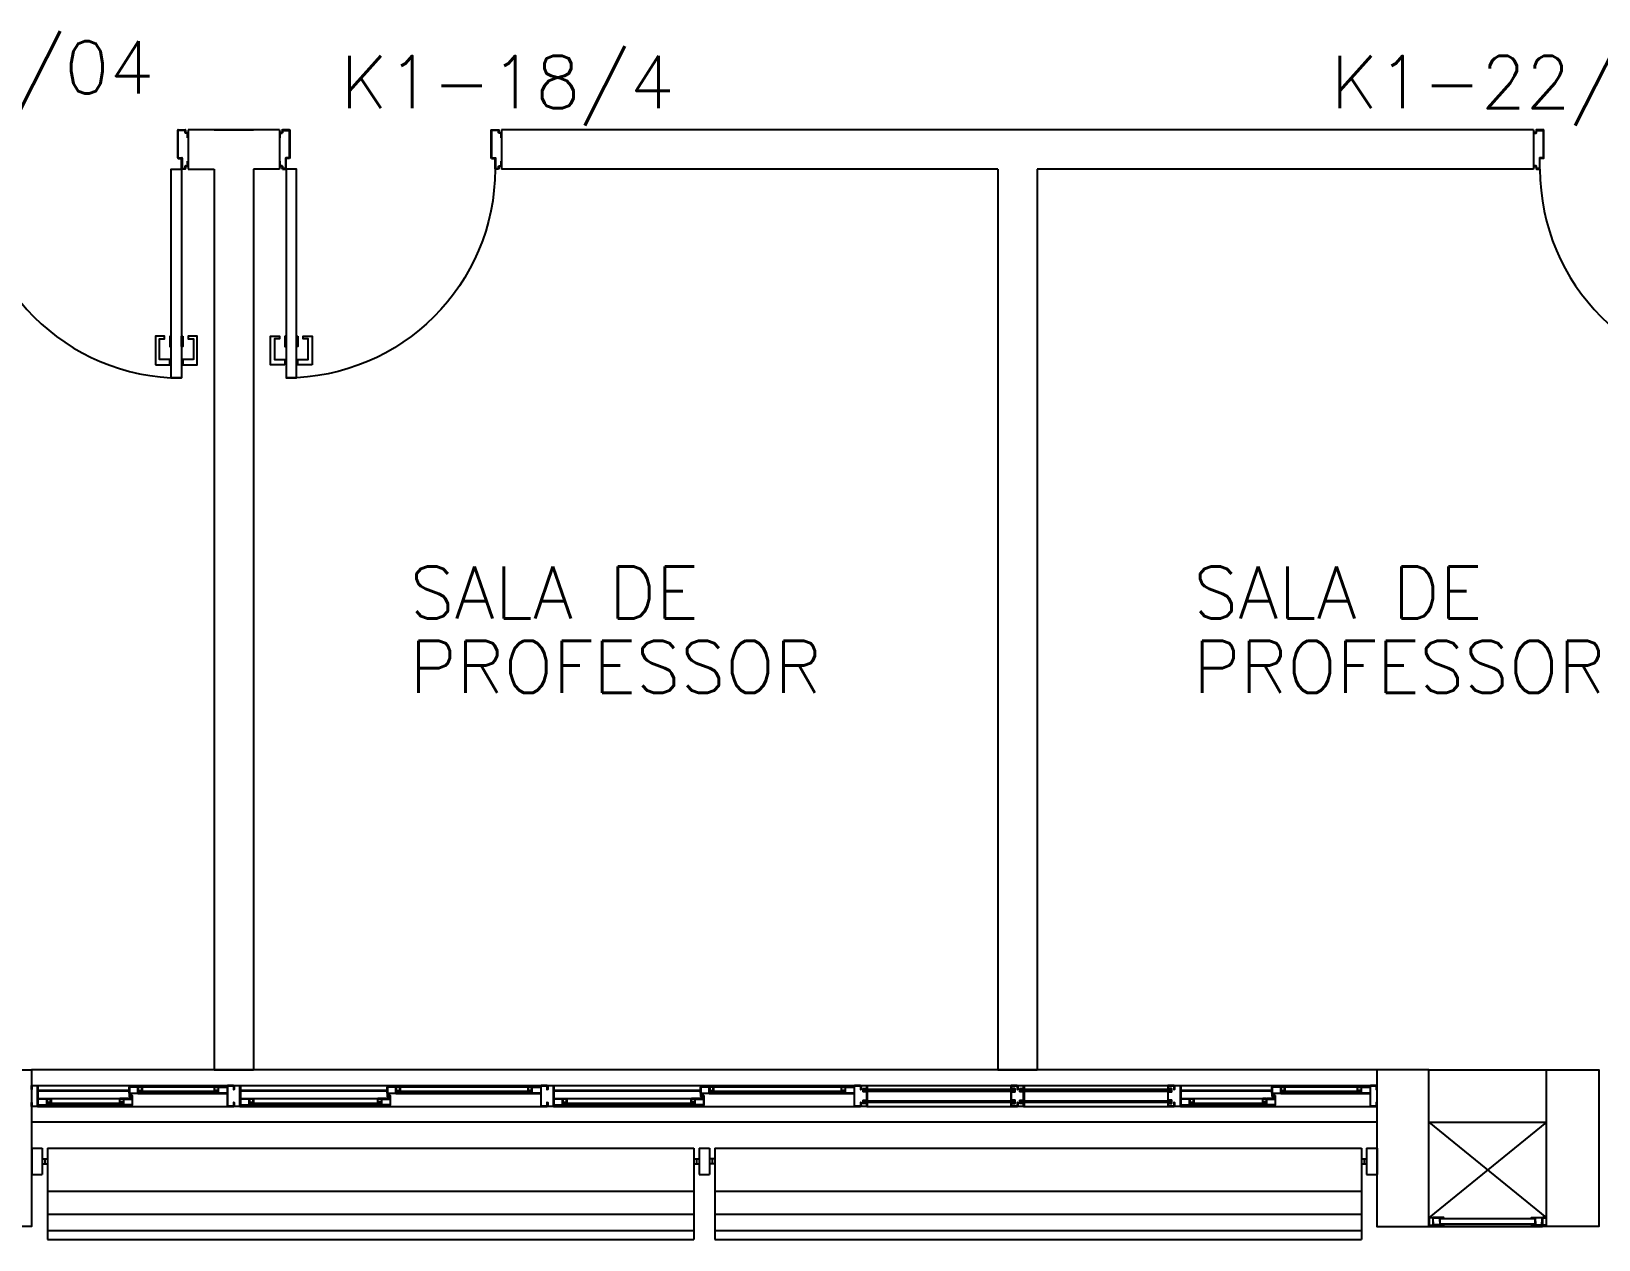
# Model space of a CAD drawing. Header units: millimetres. Extents: x 1887 to 2405, y 1100 to 1335.
# Drawn here: x 2149.61 to 2155.61, y 1254.95 to 1259.58 of the extents above; entities that cross this region are included whole.
import ezdxf

# ---------------------------------------------------------------- set-up
doc = ezdxf.new("R2010")
doc.units = ezdxf.units.MM
for name, color, linetype in [('AR-ALV', 2, 'Continuous'), ('AR-ESQ', 1, 'Continuous'), ('AR-ESTC', 3, 'Continuous'), ('AR-PORTA', 1, 'Continuous'), ('AR-SHAFT', 1, 'Continuous'), ('BR-LINHAS', 1, 'Continuous'), ('BR-MONTANTE', 242, 'Continuous'), ('BR-PAINEL', 1, 'Continuous'), ('BR-SUPORTE', 1, 'Continuous'), ('DT-ESQ-BAGUETE-C', 2, 'Continuous'), ('DT-ESQ-BAGUETE-V', 1, 'Continuous'), ('DT-ESQ-CHAPA DOBRADA-V', 1, 'Continuous'), ('DT-ESQ-MARCO-V', 1, 'Continuous'), ('DT-ESQ-PERFIL CADEIRA-C', 2, 'Continuous'), ('DT-ESQ-PERFIL CADEIRA-V', 1, 'Continuous'), ('DT-ESQ-PERFIL U SIMPLES-C', 2, 'Continuous'), ('DT-ESQ-PERFIL U-C', 2, 'Continuous'), ('DT-ESQ-PERFIL U-V', 1, 'Continuous'), ('DT-ESQ-VENEZIANA-C', 2, 'Continuous'), ('DT-ESQ-VENEZIANA-V', 2, 'Continuous'), ('DT-ESQ-VIDRO-C', 2, 'Continuous'), ('DT-ESQ-VIDRO-V', 2, 'Continuous'), ('ENDEREÇO', 2, 'Continuous'), ('maçaneta', 1, 'Continuous'), ('mov', 1, 'Continuous'), ('PM-PERFIL U-C', 2, 'Continuous'), ('pm1', 2, 'Continuous'), ('TEXTO', 2, 'Continuous')]:
    doc.layers.add(name, color=color, linetype=linetype)
doc.styles.add('UNB-100', font='simplex.shx', dxfattribs={"height": 0.2})
doc.styles.add('UNB1-100', font='simplex.shx', dxfattribs={"height": 0.2})

# ---------------------------------------------------------------- blocks, each defined once
blk = doc.blocks.new('EF35-P')
at = {"layer": 'DT-ESQ-BAGUETE-C', "ltscale": 0.1}
for points in [[(0.0735, -0.125), (0.06, -0.125), (0.06, -0.1235), (0.073, -0.1235, 0.414214), (0.0735, -0.123), (0.0735, -0.112, 0.414214), (0.073, -0.1115), (0.06, -0.1115), (0.06, -0.11), (0.0735, -0.11, -0.414214), (0.075, -0.1115), (0.075, -0.1235, -0.414214)], [(0.339, -0.125), (0.3525, -0.125), (0.3525, -0.1235), (0.3395, -0.1235, -0.414214), (0.339, -0.123), (0.339, -0.112, -0.414214), (0.3395, -0.1115), (0.3525, -0.1115), (0.3525, -0.11), (0.339, -0.11, 0.414214), (0.3375, -0.1115), (0.3375, -0.1235, 0.414214)], [(0.4225, -0.08), (0.409, -0.08), (0.409, -0.0785), (0.422, -0.0785, 0.414214), (0.4225, -0.078), (0.4225, -0.067, 0.414214), (0.422, -0.0665), (0.409, -0.0665), (0.409, -0.065), (0.4225, -0.065, -0.414214), (0.424, -0.0665), (0.424, -0.0785, -0.414214)], [(0.7015, -0.08), (0.715, -0.08), (0.715, -0.0785), (0.702, -0.0785, -0.414214), (0.7015, -0.078), (0.7015, -0.067, -0.414214), (0.702, -0.0665), (0.715, -0.0665), (0.715, -0.065), (0.7015, -0.065, 0.414214), (0.7, -0.0665), (0.7, -0.0785, 0.414214)], [(0.8485, -0.125), (0.835, -0.125), (0.835, -0.1235), (0.848, -0.1235, 0.414214), (0.8485, -0.123), (0.8485, -0.112, 0.414214), (0.848, -0.1115), (0.835, -0.1115), (0.835, -0.11), (0.8485, -0.11, -0.414214), (0.85, -0.1115), (0.85, -0.1235, -0.414214)], [(1.3265, -0.125), (1.34, -0.125), (1.34, -0.1235), (1.327, -0.1235, -0.414214), (1.3265, -0.123), (1.3265, -0.112, -0.414214), (1.327, -0.1115), (1.34, -0.1115), (1.34, -0.11), (1.3265, -0.11, 0.414214), (1.325, -0.1115), (1.325, -0.1235, 0.414214)], [(1.41, -0.08), (1.3965, -0.08), (1.3965, -0.0785), (1.4095, -0.0785, 0.414214), (1.41, -0.078), (1.41, -0.067, 0.414214), (1.4095, -0.0665), (1.3965, -0.0665), (1.3965, -0.065), (1.41, -0.065, -0.414214), (1.4115, -0.0665), (1.4115, -0.0785, -0.414214)], [(1.9015, -0.08), (1.915, -0.08), (1.915, -0.0785), (1.902, -0.0785, -0.414214), (1.9015, -0.078), (1.9015, -0.067, -0.414214), (1.902, -0.0665), (1.915, -0.0665), (1.915, -0.065), (1.9015, -0.065, 0.414214), (1.9, -0.0665), (1.9, -0.0785, 0.414214)], [(2.0485, -0.125), (2.035, -0.125), (2.035, -0.1235), (2.048, -0.1235, 0.414214), (2.0485, -0.123), (2.0485, -0.112, 0.414214), (2.048, -0.1115), (2.035, -0.1115), (2.035, -0.11), (2.0485, -0.11, -0.414214), (2.05, -0.1115), (2.05, -0.1235, -0.414214)], [(2.5265, -0.125), (2.54, -0.125), (2.54, -0.1235), (2.527, -0.1235, -0.414214), (2.5265, -0.123), (2.5265, -0.112, -0.414214), (2.527, -0.1115), (2.54, -0.1115), (2.54, -0.11), (2.5265, -0.11, 0.414214), (2.525, -0.1115), (2.525, -0.1235, 0.414214)], [(2.61, -0.08), (2.5965, -0.08), (2.5965, -0.0785), (2.6095, -0.0785, 0.414214), (2.61, -0.078), (2.61, -0.067, 0.414214), (2.6095, -0.0665), (2.5965, -0.0665), (2.5965, -0.065), (2.61, -0.065, -0.414214), (2.6115, -0.0665), (2.6115, -0.0785, -0.414214)], [(3.1015, -0.08), (3.115, -0.08), (3.115, -0.0785), (3.102, -0.0785, -0.414214), (3.1015, -0.078), (3.1015, -0.067, -0.414214), (3.102, -0.0665), (3.115, -0.0665), (3.115, -0.065), (3.1015, -0.065, 0.414214), (3.1, -0.0665), (3.1, -0.0785, 0.414214)], [(4.4485, -0.125), (4.435, -0.125), (4.435, -0.1235), (4.448, -0.1235, 0.414214), (4.4485, -0.123), (4.4485, -0.112, 0.414214), (4.448, -0.1115), (4.435, -0.1115), (4.435, -0.11), (4.4485, -0.11, -0.414214), (4.45, -0.1115), (4.45, -0.1235, -0.414214)], [(4.714, -0.125), (4.7275, -0.125), (4.7275, -0.1235), (4.7145, -0.1235, -0.414214), (4.714, -0.123), (4.714, -0.112, -0.414214), (4.7145, -0.1115), (4.7275, -0.1115), (4.7275, -0.11), (4.714, -0.11, 0.414214), (4.7125, -0.1115), (4.7125, -0.1235, 0.414214)], [(4.7975, -0.08), (4.784, -0.08), (4.784, -0.0785), (4.797, -0.0785, 0.414214), (4.7975, -0.078), (4.7975, -0.067, 0.414214), (4.797, -0.0665), (4.784, -0.0665), (4.784, -0.065), (4.7975, -0.065, -0.414214), (4.799, -0.0665), (4.799, -0.0785, -0.414214)], [(5.0765, -0.08), (5.09, -0.08), (5.09, -0.0785), (5.077, -0.0785, -0.414214), (5.0765, -0.078), (5.0765, -0.067, -0.414214), (5.077, -0.0665), (5.09, -0.0665), (5.09, -0.065), (5.0765, -0.065, 0.414214), (5.075, -0.0665), (5.075, -0.0785, 0.414214)]]:
    blk.add_lwpolyline(points, format="xyb", close=True, dxfattribs=at)
at = {"layer": 'DT-ESQ-BAGUETE-V', "ltscale": 0.1}
for p, q in [((0.0735, -0.11), (0.339, -0.11)), ((0.4225, -0.065), (0.7015, -0.065)), ((0.8485, -0.11), (1.3265, -0.11)), ((1.41, -0.065), (1.9015, -0.065)), ((2.0485, -0.11), (2.5265, -0.11)), ((2.61, -0.065), (3.1015, -0.065)), ((4.4485, -0.11), (4.714, -0.11)), ((4.7975, -0.065), (5.0765, -0.065))]:
    blk.add_line(p, q, dxfattribs=at)
at = {"layer": 'DT-ESQ-CHAPA DOBRADA-V', "ltscale": 0.1}
for p, q in [((0.025, -0.077), (0.374, -0.077)), ((0.025, -0.08), (0.374, -0.08)), ((0.8, -0.077), (1.3615, -0.077)), ((0.8, -0.08), (1.3615, -0.08)), ((2, -0.077), (2.5615, -0.077)), ((2, -0.08), (2.5615, -0.08)), ((4.4, -0.077), (4.749, -0.077)), ((4.4, -0.08), (4.749, -0.08))]:
    blk.add_line(p, q, dxfattribs=at)
at = {"layer": 'DT-ESQ-MARCO-V', "ltscale": 0.1}
for p, q in [((3.1985, -0.06), (3.7515, -0.06)), ((3.7985, -0.06), (4.3515, -0.06)), ((3.1985, -0.14), (3.7515, -0.14)), ((3.7985, -0.14), (4.3515, -0.14))]:
    blk.add_line(p, q, dxfattribs=at)
at = {"layer": 'DT-ESQ-PERFIL CADEIRA-C', "ltscale": 0.1}
for p, q in [((0.376, -0.0885), (0.4225, -0.0885)), ((0.75, -0.0885), (0.7015, -0.0885)), ((1.3635, -0.0885), (1.41, -0.0885)), ((1.95, -0.0885), (1.9015, -0.0885)), ((2.5635, -0.0885), (2.61, -0.0885)), ((3.15, -0.0885), (3.1015, -0.0885)), ((4.751, -0.0885), (4.7975, -0.0885)), ((5.125, -0.0885), (5.0765, -0.0885)), ((0.025, -0.1335), (0.0735, -0.1335)), ((0.3855, -0.1335), (0.339, -0.1335)), ((0.8, -0.1335), (0.8485, -0.1335)), ((1.373, -0.1335), (1.3265, -0.1335)), ((2, -0.1335), (2.0485, -0.1335)), ((2.573, -0.1335), (2.5265, -0.1335)), ((4.4, -0.1335), (4.4485, -0.1335)), ((4.7605, -0.1335), (4.714, -0.1335))]:
    blk.add_line(p, q, dxfattribs=at)
for points in [[(0.0735, -0.135), (0.025, -0.135), (0.025, -0.1335), (0.06, -0.1335, -0.198912), (0.0589, -0.1331, -0.198913), (0.0585, -0.132), (0.0585, -0.112, 0.414214), (0.058, -0.1115), (0.025, -0.1115), (0.025, -0.11), (0.0585, -0.11, -0.414214), (0.06, -0.1115), (0.06, -0.1235), (0.06, -0.125), (0.06, -0.132), (0.0735, -0.132, -1)], [(0.339, -0.132, 1), (0.339, -0.135), (0.3855, -0.135, 0.414214), (0.3875, -0.133), (0.3875, -0.112, 0.414214), (0.3855, -0.11), (0.354, -0.11, 0.414214), (0.3525, -0.1115), (0.3525, -0.132)], [(0.3525, -0.1335, 0.198913), (0.3536, -0.1331, 0.198913), (0.354, -0.132), (0.354, -0.112, -0.414214), (0.3545, -0.1115), (0.3855, -0.1115, -0.414214), (0.386, -0.112), (0.386, -0.133, -0.414214), (0.3855, -0.1335)], [(0.4225, -0.087, -1), (0.4225, -0.09), (0.376, -0.09, -0.414214), (0.374, -0.088), (0.374, -0.067, -0.414214), (0.376, -0.065), (0.4075, -0.065, -0.414214), (0.409, -0.0665), (0.409, -0.087)], [(0.409, -0.0885, -0.198913), (0.4079, -0.0881, -0.198913), (0.4075, -0.087), (0.4075, -0.067, 0.414214), (0.407, -0.0665), (0.376, -0.0665, 0.414214), (0.3755, -0.067), (0.3755, -0.088, 0.414214), (0.376, -0.0885)], [(0.7015, -0.09), (0.75, -0.09), (0.75, -0.0885), (0.715, -0.0885, 0.198912), (0.7161, -0.0881, 0.198913), (0.7165, -0.087), (0.7165, -0.067, -0.414214), (0.717, -0.0665), (0.75, -0.0665), (0.75, -0.065), (0.7165, -0.065, 0.414214), (0.715, -0.0665), (0.715, -0.0785), (0.715, -0.08), (0.715, -0.087), (0.7015, -0.087, 1)], [(0.8485, -0.135), (0.8, -0.135), (0.8, -0.1335), (0.835, -0.1335, -0.198912), (0.8339, -0.1331, -0.198913), (0.8335, -0.132), (0.8335, -0.112, 0.414214), (0.833, -0.1115), (0.8, -0.1115), (0.8, -0.11), (0.8335, -0.11, -0.414214), (0.835, -0.1115), (0.835, -0.1235), (0.835, -0.125), (0.835, -0.132), (0.8485, -0.132, -1)], [(1.3265, -0.132, 1), (1.3265, -0.135), (1.373, -0.135, 0.414214), (1.375, -0.133), (1.375, -0.112, 0.414214), (1.373, -0.11), (1.3415, -0.11, 0.414214), (1.34, -0.1115), (1.34, -0.132)], [(1.34, -0.1335, 0.198913), (1.3411, -0.1331, 0.198913), (1.3415, -0.132), (1.3415, -0.112, -0.414214), (1.342, -0.1115), (1.373, -0.1115, -0.414214), (1.3735, -0.112), (1.3735, -0.133, -0.414214), (1.373, -0.1335)], [(1.41, -0.087, -1), (1.41, -0.09), (1.3635, -0.09, -0.414214), (1.3615, -0.088), (1.3615, -0.067, -0.414214), (1.3635, -0.065), (1.395, -0.065, -0.414214), (1.3965, -0.0665), (1.3965, -0.087)], [(1.3965, -0.0885, -0.198913), (1.3954, -0.0881, -0.198913), (1.395, -0.087), (1.395, -0.067, 0.414214), (1.3945, -0.0665), (1.3635, -0.0665, 0.414214), (1.363, -0.067), (1.363, -0.088, 0.414214), (1.3635, -0.0885)], [(1.9015, -0.09), (1.95, -0.09), (1.95, -0.0885), (1.915, -0.0885, 0.198912), (1.9161, -0.0881, 0.198913), (1.9165, -0.087), (1.9165, -0.067, -0.414214), (1.917, -0.0665), (1.95, -0.0665), (1.95, -0.065), (1.9165, -0.065, 0.414214), (1.915, -0.0665), (1.915, -0.0785), (1.915, -0.08), (1.915, -0.087), (1.9015, -0.087, 1)], [(2.0485, -0.135), (2, -0.135), (2, -0.1335), (2.035, -0.1335, -0.198912), (2.0339, -0.1331, -0.198913), (2.0335, -0.132), (2.0335, -0.112, 0.414214), (2.033, -0.1115), (2, -0.1115), (2, -0.11), (2.0335, -0.11, -0.414214), (2.035, -0.1115), (2.035, -0.1235), (2.035, -0.125), (2.035, -0.132), (2.0485, -0.132, -1)], [(2.5265, -0.132, 1), (2.5265, -0.135), (2.573, -0.135, 0.414214), (2.575, -0.133), (2.575, -0.112, 0.414214), (2.573, -0.11), (2.5415, -0.11, 0.414214), (2.54, -0.1115), (2.54, -0.132)], [(2.54, -0.1335, 0.198913), (2.5411, -0.1331, 0.198913), (2.5415, -0.132), (2.5415, -0.112, -0.414214), (2.542, -0.1115), (2.573, -0.1115, -0.414214), (2.5735, -0.112), (2.5735, -0.133, -0.414214), (2.573, -0.1335)], [(2.61, -0.087, -1), (2.61, -0.09), (2.5635, -0.09, -0.414214), (2.5615, -0.088), (2.5615, -0.067, -0.414214), (2.5635, -0.065), (2.595, -0.065, -0.414214), (2.5965, -0.0665), (2.5965, -0.087)], [(2.5965, -0.0885, -0.198913), (2.5954, -0.0881, -0.198913), (2.595, -0.087), (2.595, -0.067, 0.414214), (2.5945, -0.0665), (2.5635, -0.0665, 0.414214), (2.563, -0.067), (2.563, -0.088, 0.414214), (2.5635, -0.0885)], [(3.1015, -0.09), (3.15, -0.09), (3.15, -0.0885), (3.115, -0.0885, 0.198912), (3.1161, -0.0881, 0.198913), (3.1165, -0.087), (3.1165, -0.067, -0.414214), (3.117, -0.0665), (3.15, -0.0665), (3.15, -0.065), (3.1165, -0.065, 0.414214), (3.115, -0.0665), (3.115, -0.0785), (3.115, -0.08), (3.115, -0.087), (3.1015, -0.087, 1)], [(4.4485, -0.135), (4.4, -0.135), (4.4, -0.1335), (4.435, -0.1335, -0.198912), (4.4339, -0.1331, -0.198913), (4.4335, -0.132), (4.4335, -0.112, 0.414214), (4.433, -0.1115), (4.4, -0.1115), (4.4, -0.11), (4.4335, -0.11, -0.414214), (4.435, -0.1115), (4.435, -0.1235), (4.435, -0.125), (4.435, -0.132), (4.4485, -0.132, -1)], [(4.714, -0.132, 1), (4.714, -0.135), (4.7605, -0.135, 0.414214), (4.7625, -0.133), (4.7625, -0.112, 0.414214), (4.7605, -0.11), (4.729, -0.11, 0.414214), (4.7275, -0.1115), (4.7275, -0.132)], [(4.7275, -0.1335, 0.198913), (4.7286, -0.1331, 0.198913), (4.729, -0.132), (4.729, -0.112, -0.414214), (4.7295, -0.1115), (4.7605, -0.1115, -0.414214), (4.761, -0.112), (4.761, -0.133, -0.414214), (4.7605, -0.1335)], [(4.7975, -0.087, -1), (4.7975, -0.09), (4.751, -0.09, -0.414214), (4.749, -0.088), (4.749, -0.067, -0.414214), (4.751, -0.065), (4.7825, -0.065, -0.414214), (4.784, -0.0665), (4.784, -0.087)], [(4.784, -0.0885, -0.198913), (4.7829, -0.0881, -0.198913), (4.7825, -0.087), (4.7825, -0.067, 0.414214), (4.782, -0.0665), (4.751, -0.0665, 0.414214), (4.7505, -0.067), (4.7505, -0.088, 0.414214), (4.751, -0.0885)], [(5.0765, -0.09), (5.125, -0.09), (5.125, -0.0885), (5.09, -0.0885, 0.198912), (5.0911, -0.0881, 0.198913), (5.0915, -0.087), (5.0915, -0.067, -0.414214), (5.092, -0.0665), (5.125, -0.0665), (5.125, -0.065), (5.0915, -0.065, 0.414214), (5.09, -0.0665), (5.09, -0.0785), (5.09, -0.08), (5.09, -0.087), (5.0765, -0.087, 1)]]:
    blk.add_lwpolyline(points, format="xyb", close=True, dxfattribs=at)
at = {"layer": 'DT-ESQ-PERFIL CADEIRA-V', "ltscale": 0.1}
for p, q in [((0.4075, -0.09), (0.7015, -0.09)), ((1.395, -0.09), (1.9015, -0.09)), ((2.595, -0.09), (3.1015, -0.09)), ((4.7825, -0.09), (5.0765, -0.09)), ((0.0735, -0.135), (0.339, -0.135)), ((0.8485, -0.135), (1.3265, -0.135)), ((2.0485, -0.135), (2.5265, -0.135)), ((4.4485, -0.135), (4.714, -0.135))]:
    blk.add_line(p, q, dxfattribs=at)
at = {"layer": 'DT-ESQ-PERFIL U SIMPLES-C', "ltscale": 0.1}
for points in [[(0.376, -0.102), (0.384, -0.102), (0.384, -0.1005), (0.376, -0.1005, -0.414214), (0.3755, -0.1), (0.3755, -0.092, -0.414214), (0.376, -0.0915), (0.384, -0.0915), (0.384, -0.09), (0.376, -0.09, 0.414214), (0.374, -0.092), (0.374, -0.1, 0.414214)], [(0.3855, -0.098), (0.3775, -0.098), (0.3775, -0.0995), (0.3855, -0.0995, -0.414214), (0.386, -0.1), (0.386, -0.108, -0.414214), (0.3855, -0.1085), (0.3775, -0.1085), (0.3775, -0.11), (0.3855, -0.11, 0.414214), (0.3875, -0.108), (0.3875, -0.1, 0.414214)], [(1.3635, -0.102), (1.3715, -0.102), (1.3715, -0.1005), (1.3635, -0.1005, -0.414214), (1.363, -0.1), (1.363, -0.092, -0.414214), (1.3635, -0.0915), (1.3715, -0.0915), (1.3715, -0.09), (1.3635, -0.09, 0.414214), (1.3615, -0.092), (1.3615, -0.1, 0.414214)], [(1.373, -0.098), (1.365, -0.098), (1.365, -0.0995), (1.373, -0.0995, -0.414214), (1.3735, -0.1), (1.3735, -0.108, -0.414214), (1.373, -0.1085), (1.365, -0.1085), (1.365, -0.11), (1.373, -0.11, 0.414214), (1.375, -0.108), (1.375, -0.1, 0.414214)], [(2.5635, -0.102), (2.5715, -0.102), (2.5715, -0.1005), (2.5635, -0.1005, -0.414214), (2.563, -0.1), (2.563, -0.092, -0.414214), (2.5635, -0.0915), (2.5715, -0.0915), (2.5715, -0.09), (2.5635, -0.09, 0.414214), (2.5615, -0.092), (2.5615, -0.1, 0.414214)], [(2.573, -0.098), (2.565, -0.098), (2.565, -0.0995), (2.573, -0.0995, -0.414214), (2.5735, -0.1), (2.5735, -0.108, -0.414214), (2.573, -0.1085), (2.565, -0.1085), (2.565, -0.11), (2.573, -0.11, 0.414214), (2.575, -0.108), (2.575, -0.1, 0.414214)], [(4.751, -0.102), (4.759, -0.102), (4.759, -0.1005), (4.751, -0.1005, -0.414214), (4.7505, -0.1), (4.7505, -0.092, -0.414214), (4.751, -0.0915), (4.759, -0.0915), (4.759, -0.09), (4.751, -0.09, 0.414214), (4.749, -0.092), (4.749, -0.1, 0.414214)], [(4.7605, -0.098), (4.7525, -0.098), (4.7525, -0.0995), (4.7605, -0.0995, -0.414214), (4.761, -0.1), (4.761, -0.108, -0.414214), (4.7605, -0.1085), (4.7525, -0.1085), (4.7525, -0.11), (4.7605, -0.11, 0.414214), (4.7625, -0.108), (4.7625, -0.1, 0.414214)]]:
    blk.add_lwpolyline(points, format="xyb", close=True, dxfattribs=at)
at = {"layer": 'DT-ESQ-PERFIL U-C', "ltscale": 0.1}
for points in [[(0, -0.0615, -0.414214), (0.0015, -0.06), (0.0235, -0.06, -0.414214), (0.025, -0.0615), (0.025, -0.1385, -0.414214), (0.0235, -0.14), (0.0015, -0.14, -0.414214), (0, -0.1385), (0, -0.125), (0.0015, -0.125), (0.0015, -0.138, 0.414214), (0.002, -0.1385), (0.023, -0.1385, 0.414214), (0.0235, -0.138), (0.0235, -0.062, 0.414214), (0.023, -0.0615), (0.002, -0.0615, 0.414214), (0.0015, -0.062), (0.0015, -0.075), (0, -0.075)], [(0.775, -0.0615, 0.414214), (0.7735, -0.06), (0.7515, -0.06, 0.414214), (0.75, -0.0615), (0.75, -0.1385, 0.414214), (0.7515, -0.14), (0.7735, -0.14, 0.414214), (0.775, -0.1385), (0.775, -0.125), (0.7735, -0.125), (0.7735, -0.138, -0.414214), (0.773, -0.1385), (0.752, -0.1385, -0.414214), (0.7515, -0.138), (0.7515, -0.062, -0.414214), (0.752, -0.0615), (0.773, -0.0615, -0.414214), (0.7735, -0.062), (0.7735, -0.075), (0.775, -0.075)], [(0.775, -0.0615, -0.414214), (0.7765, -0.06), (0.7985, -0.06, -0.414214), (0.8, -0.0615), (0.8, -0.1385, -0.414214), (0.7985, -0.14), (0.7765, -0.14, -0.414214), (0.775, -0.1385), (0.775, -0.125), (0.7765, -0.125), (0.7765, -0.138, 0.414214), (0.777, -0.1385), (0.798, -0.1385, 0.414214), (0.7985, -0.138), (0.7985, -0.062, 0.414214), (0.798, -0.0615), (0.777, -0.0615, 0.414214), (0.7765, -0.062), (0.7765, -0.075), (0.775, -0.075)], [(1.975, -0.0615, 0.414214), (1.9735, -0.06), (1.9515, -0.06, 0.414214), (1.95, -0.0615), (1.95, -0.1385, 0.414214), (1.9515, -0.14), (1.9735, -0.14, 0.414214), (1.975, -0.1385), (1.975, -0.125), (1.9735, -0.125), (1.9735, -0.138, -0.414214), (1.973, -0.1385), (1.952, -0.1385, -0.414214), (1.9515, -0.138), (1.9515, -0.062, -0.414214), (1.952, -0.0615), (1.973, -0.0615, -0.414214), (1.9735, -0.062), (1.9735, -0.075), (1.975, -0.075)], [(1.975, -0.0615, -0.414214), (1.9765, -0.06), (1.9985, -0.06, -0.414214), (2, -0.0615), (2, -0.1385, -0.414214), (1.9985, -0.14), (1.9765, -0.14, -0.414214), (1.975, -0.1385), (1.975, -0.125), (1.9765, -0.125), (1.9765, -0.138, 0.414214), (1.977, -0.1385), (1.998, -0.1385, 0.414214), (1.9985, -0.138), (1.9985, -0.062, 0.414214), (1.998, -0.0615), (1.977, -0.0615, 0.414214), (1.9765, -0.062), (1.9765, -0.075), (1.975, -0.075)], [(3.175, -0.0615, 0.414214), (3.1735, -0.06), (3.1515, -0.06, 0.414214), (3.15, -0.0615), (3.15, -0.1385, 0.414214), (3.1515, -0.14), (3.1735, -0.14, 0.414214), (3.175, -0.1385), (3.175, -0.125), (3.1735, -0.125), (3.1735, -0.138, -0.414214), (3.173, -0.1385), (3.152, -0.1385, -0.414214), (3.1515, -0.138), (3.1515, -0.062, -0.414214), (3.152, -0.0615), (3.173, -0.0615, -0.414214), (3.1735, -0.062), (3.1735, -0.075), (3.175, -0.075)], [(4.375, -0.0615, -0.414214), (4.3765, -0.06), (4.3985, -0.06, -0.414214), (4.4, -0.0615), (4.4, -0.1385, -0.414214), (4.3985, -0.14), (4.3765, -0.14, -0.414214), (4.375, -0.1385), (4.375, -0.125), (4.3765, -0.125), (4.3765, -0.138, 0.414214), (4.377, -0.1385), (4.398, -0.1385, 0.414214), (4.3985, -0.138), (4.3985, -0.062, 0.414214), (4.398, -0.0615), (4.377, -0.0615, 0.414214), (4.3765, -0.062), (4.3765, -0.075), (4.375, -0.075)], [(5.15, -0.0615, 0.414214), (5.1485, -0.06), (5.1265, -0.06, 0.414214), (5.125, -0.0615), (5.125, -0.1385, 0.414214), (5.1265, -0.14), (5.1485, -0.14, 0.414214), (5.15, -0.1385), (5.15, -0.125), (5.1485, -0.125), (5.1485, -0.138, -0.414214), (5.148, -0.1385), (5.127, -0.1385, -0.414214), (5.1265, -0.138), (5.1265, -0.062, -0.414214), (5.127, -0.0615), (5.148, -0.0615, -0.414214), (5.1485, -0.062), (5.1485, -0.075), (5.15, -0.075)], [(3.2, -0.1285), (3.2, -0.1385, -0.414214), (3.1985, -0.14), (3.1765, -0.14, -0.414214), (3.175, -0.1385), (3.175, -0.125), (3.1765, -0.125), (3.1765, -0.138, 0.414214), (3.177, -0.1385), (3.198, -0.1385, 0.414214), (3.1985, -0.138), (3.1985, -0.1285), (3.1855, -0.1285, -0.414214), (3.184, -0.127), (3.184, -0.117, -0.414214), (3.1855, -0.1155), (3.1985, -0.1155), (3.1985, -0.0845), (3.1855, -0.0845, -0.414214), (3.184, -0.083), (3.184, -0.073, -0.414214), (3.1855, -0.0715), (3.1985, -0.0715), (3.1985, -0.062, 0.414214), (3.198, -0.0615), (3.177, -0.0615, 0.414214), (3.1765, -0.062), (3.1765, -0.075), (3.175, -0.075), (3.175, -0.0615, -0.414214), (3.1765, -0.06), (3.1985, -0.06, -0.414214), (3.2, -0.0615), (3.2, -0.0715, -0.414214), (3.1985, -0.073), (3.1855, -0.073), (3.1855, -0.083), (3.1985, -0.083), (3.1985, -0.083, -0.414214), (3.2, -0.0845), (3.2, -0.1155, -0.414214), (3.1985, -0.117), (3.1985, -0.117), (3.1855, -0.117), (3.1855, -0.127), (3.1985, -0.127, -0.414214)], [(3.75, -0.1285), (3.75, -0.1385, 0.414214), (3.7515, -0.14), (3.7735, -0.14, 0.414214), (3.775, -0.1385), (3.775, -0.125), (3.7735, -0.125), (3.7735, -0.138, -0.414214), (3.773, -0.1385), (3.752, -0.1385, -0.414214), (3.7515, -0.138), (3.7515, -0.1285), (3.7645, -0.1285, 0.414214), (3.766, -0.127), (3.766, -0.117, 0.414214), (3.7645, -0.1155), (3.7515, -0.1155), (3.7515, -0.0845), (3.7645, -0.0845, 0.414214), (3.766, -0.083), (3.766, -0.073, 0.414214), (3.7645, -0.0715), (3.7515, -0.0715), (3.7515, -0.062, -0.414214), (3.752, -0.0615), (3.773, -0.0615, -0.414214), (3.7735, -0.062), (3.7735, -0.075), (3.775, -0.075), (3.775, -0.0615, 0.414214), (3.7735, -0.06), (3.7515, -0.06, 0.414214), (3.75, -0.0615), (3.75, -0.0715, 0.414214), (3.7515, -0.073), (3.7645, -0.073), (3.7645, -0.083), (3.7515, -0.083), (3.7515, -0.083, 0.414214), (3.75, -0.0845), (3.75, -0.1155, 0.414214), (3.7515, -0.117), (3.7515, -0.117), (3.7645, -0.117), (3.7645, -0.127), (3.7515, -0.127, 0.414214)], [(3.8, -0.1285), (3.8, -0.1385, -0.414214), (3.7985, -0.14), (3.7765, -0.14, -0.414214), (3.775, -0.1385), (3.775, -0.125), (3.7765, -0.125), (3.7765, -0.138, 0.414214), (3.777, -0.1385), (3.798, -0.1385, 0.414214), (3.7985, -0.138), (3.7985, -0.1285), (3.7855, -0.1285, -0.414214), (3.784, -0.127), (3.784, -0.117, -0.414214), (3.7855, -0.1155), (3.7985, -0.1155), (3.7985, -0.0845), (3.7855, -0.0845, -0.414214), (3.784, -0.083), (3.784, -0.073, -0.414214), (3.7855, -0.0715), (3.7985, -0.0715), (3.7985, -0.062, 0.414214), (3.798, -0.0615), (3.777, -0.0615, 0.414214), (3.7765, -0.062), (3.7765, -0.075), (3.775, -0.075), (3.775, -0.0615, -0.414214), (3.7765, -0.06), (3.7985, -0.06, -0.414214), (3.8, -0.0615), (3.8, -0.0715, -0.414214), (3.7985, -0.073), (3.7855, -0.073), (3.7855, -0.083), (3.7985, -0.083), (3.7985, -0.083, -0.414214), (3.8, -0.0845), (3.8, -0.1155, -0.414214), (3.7985, -0.117), (3.7985, -0.117), (3.7855, -0.117), (3.7855, -0.127), (3.7985, -0.127, -0.414214)], [(4.35, -0.1285), (4.35, -0.1385, 0.414214), (4.3515, -0.14), (4.3735, -0.14, 0.414214), (4.375, -0.1385), (4.375, -0.125), (4.3735, -0.125), (4.3735, -0.138, -0.414214), (4.373, -0.1385), (4.352, -0.1385, -0.414214), (4.3515, -0.138), (4.3515, -0.1285), (4.3645, -0.1285, 0.414214), (4.366, -0.127), (4.366, -0.117, 0.414214), (4.3645, -0.1155), (4.3515, -0.1155), (4.3515, -0.0845), (4.3645, -0.0845, 0.414214), (4.366, -0.083), (4.366, -0.073, 0.414214), (4.3645, -0.0715), (4.3515, -0.0715), (4.3515, -0.062, -0.414214), (4.352, -0.0615), (4.373, -0.0615, -0.414214), (4.3735, -0.062), (4.3735, -0.075), (4.375, -0.075), (4.375, -0.0615, 0.414214), (4.3735, -0.06), (4.3515, -0.06, 0.414214), (4.35, -0.0615), (4.35, -0.0715, 0.414214), (4.3515, -0.073), (4.3645, -0.073), (4.3645, -0.083), (4.3515, -0.083), (4.3515, -0.083, 0.414214), (4.35, -0.0845), (4.35, -0.1155, 0.414214), (4.3515, -0.117), (4.3515, -0.117), (4.3645, -0.117), (4.3645, -0.127), (4.3515, -0.127, 0.414214)]]:
    blk.add_lwpolyline(points, format="xyb", close=True, dxfattribs=at)
at = {"layer": 'DT-ESQ-PERFIL U-V', "ltscale": 0.1}
for p, q in [((0.0235, -0.06), (0.7515, -0.06)), ((0.7985, -0.06), (1.9515, -0.06)), ((1.9985, -0.06), (3.1515, -0.06)), ((4.3985, -0.06), (5.1265, -0.06)), ((0.0235, -0.14), (0.7515, -0.14)), ((0.7985, -0.14), (1.9515, -0.14)), ((1.9985, -0.14), (3.1515, -0.14)), ((4.3985, -0.14), (5.1265, -0.14))]:
    blk.add_line(p, q, dxfattribs=at)
at = {"layer": 'DT-ESQ-VIDRO-C', "ltscale": 0.1}
for points in [[(0.7125, -0.085), (0.7125, -0.082), (0.4115, -0.082), (0.4115, -0.085)], [(1.9125, -0.085), (1.9125, -0.082), (1.399, -0.082), (1.399, -0.085)], [(3.1125, -0.085), (3.1125, -0.082), (2.599, -0.082), (2.599, -0.085)], [(3.7625, -0.081), (3.7625, -0.075), (3.1875, -0.075), (3.1875, -0.081)], [(4.3625, -0.081), (4.3625, -0.075), (3.7875, -0.075), (3.7875, -0.081)], [(5.0875, -0.085), (5.0875, -0.082), (4.7865, -0.082), (4.7865, -0.085)], [(0.063, -0.13), (0.063, -0.127), (0.3495, -0.127), (0.3495, -0.13)], [(0.838, -0.13), (0.838, -0.127), (1.337, -0.127), (1.337, -0.13)], [(2.038, -0.13), (2.038, -0.127), (2.537, -0.127), (2.537, -0.13)], [(4.438, -0.13), (4.438, -0.127), (4.7245, -0.127), (4.7245, -0.13)]]:
    blk.add_lwpolyline(points, close=True, dxfattribs=at)
at = {"layer": 'DT-ESQ-VIDRO-V', "ltscale": 0.1}
for points in [[(3.7625, -0.119), (3.7625, -0.125), (3.1875, -0.125), (3.1875, -0.119)], [(4.3625, -0.119), (4.3625, -0.125), (3.7875, -0.125), (3.7875, -0.119)]]:
    blk.add_lwpolyline(points, close=True, dxfattribs=at)
blk = doc.blocks.new('BR-MODULO1')
at = {"layer": 'BR-LINHAS'}
for p, q in [((0.06, -0.2648), (2.535, -0.2648)), ((2.615, -0.2648), (5.09, -0.2648)), ((0.06, -0.3524), (2.535, -0.3524)), ((2.615, -0.3524), (5.09, -0.3524)), ((0.06, -0.4147), (2.535, -0.4147)), ((2.615, -0.4147), (5.09, -0.4147))]:
    blk.add_line(p, q, dxfattribs=at)
at = {"layer": 'BR-MONTANTE'}
for p, q in [((0, -0.1), (0, -0.2)), ((0, -0.1), (0.04, -0.1)), ((0.04, -0.1), (0.04, -0.2)), ((2.5547, -0.1), (2.5947, -0.1)), ((2.5547, -0.1), (2.5547, -0.2)), ((2.5947, -0.1), (2.5947, -0.2)), ((5.11, -0.1), (5.11, -0.2)), ((5.11, -0.1), (5.15, -0.1)), ((5.15, -0.1), (5.15, -0.2)), ((0, -0.2), (0.04, -0.2)), ((2.5547, -0.2), (2.5947, -0.2)), ((5.11, -0.2), (5.15, -0.2))]:
    blk.add_line(p, q, dxfattribs=at)
at = {"layer": 'BR-PAINEL'}
for p, q in [((0.06, -0.1), (2.535, -0.1)), ((0.06, -0.1), (0.06, -0.45)), ((2.535, -0.1), (2.535, -0.45)), ((2.615, -0.1), (2.615, -0.45)), ((2.615, -0.1), (5.09, -0.1)), ((5.09, -0.1), (5.09, -0.45)), ((0.06, -0.45), (2.535, -0.45)), ((2.615, -0.45), (5.09, -0.45))]:
    blk.add_line(p, q, dxfattribs=at)
at = {"layer": 'BR-SUPORTE'}
for p, q in [((0.04, -0.14), (0.06, -0.14)), ((0.04, -0.16), (0.06, -0.16)), ((0.05, -0.14), (0.05, -0.16)), ((2.5347, -0.14), (2.5547, -0.14)), ((2.5347, -0.16), (2.5547, -0.16)), ((2.5447, -0.14), (2.5447, -0.16)), ((2.6147, -0.14), (2.5947, -0.14)), ((2.6147, -0.16), (2.5947, -0.16)), ((2.6047, -0.14), (2.6047, -0.16)), ((5.09, -0.14), (5.11, -0.14)), ((5.09, -0.16), (5.11, -0.16)), ((5.1, -0.14), (5.1, -0.16))]:
    blk.add_line(p, q, dxfattribs=at)
blk = doc.blocks.new('PM3')
at = {"layer": 'maçaneta'}
for points in [[(0.02, 0.825), (-0.035, 0.825), (-0.035, 0.715), (0, 0.715), (0, 0.725), (-0.02, 0.725), (-0.02, 0.8035, -0.414214), (-0.0185, 0.805), (0.02, 0.805)], [(0.125, 0.825), (0.07, 0.825), (0.07, 0.805), (0.1085, 0.805, -0.414214), (0.11, 0.8035), (0.11, 0.725), (0.09, 0.725), (0.09, 0.715), (0.125, 0.715)]]:
    blk.add_lwpolyline(points, format="xyb", close=True, dxfattribs=at)
for points in [[(0.02, 0.715), (0.02, 0.755), (0.025, 0.755), (0.025, 0.715)], [(0.07, 0.715), (0.07, 0.755), (0.065, 0.755), (0.065, 0.715)]]:
    blk.add_lwpolyline(points, close=True, dxfattribs=at)
at = {"layer": 'mov'}
blk.add_arc((0.025, 0.075), 0.8, 0, 90, dxfattribs=at)
at = {"layer": 'PM-PERFIL U-C'}
for p, q in [((0, 0.045), (0, 0.0635)), ((0.0015, 0.065), (0.01, 0.065)), ((0.002, 0.063), (0.002, 0.045)), ((0.0105, 0.063), (0.002, 0.063)), ((0.01, 0.065), (0.01, 0.0735)), ((0.0115, 0.075), (0.0235, 0.075)), ((0.012, 0.073), (0.012, 0.0645)), ((0.023, 0.073), (0.012, 0.073)), ((0.023, 0.0335), (0.023, 0.073)), ((0.025, 0.0735), (0.025, 0.034)), ((0.825, 0.0735), (0.825, 0.034)), ((0.8385, 0.075), (0.8265, 0.075)), ((0.827, 0.073), (0.838, 0.073)), ((0.827, 0.0335), (0.827, 0.073)), ((0.838, 0.073), (0.838, 0.0645)), ((0.8395, 0.063), (0.848, 0.063)), ((0.84, 0.065), (0.84, 0.0735)), ((0.8485, 0.065), (0.84, 0.065)), ((0.848, 0.063), (0.848, 0.045)), ((0.85, 0.045), (0.85, 0.0635)), ((0.002, 0.045), (0, 0.045)), ((0.038, 0.032), (0.0245, 0.032)), ((0.0385, 0.034), (0.025, 0.034)), ((0.038, 0.032), (0.038, -0.073)), ((0.04, 0.0325), (0.04, -0.0735)), ((0.81, 0.0325), (0.81, -0.0735)), ((0.8115, 0.034), (0.825, 0.034)), ((0.812, 0.032), (0.8255, 0.032)), ((0.812, 0.032), (0.812, -0.073)), ((0.848, 0.045), (0.85, 0.045)), ((0, -0.045), (0.002, -0.045)), ((0, -0.0635), (0, -0.045)), ((0.002, -0.045), (0.002, -0.063)), ((0.85, -0.045), (0.848, -0.045)), ((0.848, -0.045), (0.848, -0.063)), ((0.85, -0.0635), (0.85, -0.045)), ((0.01, -0.065), (0.0015, -0.065)), ((0.002, -0.063), (0.0105, -0.063)), ((0.01, -0.0735), (0.01, -0.065)), ((0.0385, -0.075), (0.0115, -0.075)), ((0.012, -0.0645), (0.012, -0.073)), ((0.012, -0.073), (0.038, -0.073)), ((0.8115, -0.075), (0.8385, -0.075)), ((0.838, -0.073), (0.812, -0.073)), ((0.838, -0.0645), (0.838, -0.073)), ((0.848, -0.063), (0.8395, -0.063)), ((0.84, -0.0735), (0.84, -0.065)), ((0.84, -0.065), (0.8485, -0.065))]:
    blk.add_line(p, q, dxfattribs=at)
for centre, start, end in [((0.0015, 0.0635), 90, 180), ((0.0115, 0.0735), 90, 180), ((0.0105, 0.0645), 270, 0), ((0.0235, 0.0735), 360, 90), ((0.8265, 0.0735), 90, 180), ((0.8395, 0.0645), 180, 270), ((0.8385, 0.0735), 0, 90), ((0.8485, 0.0635), 0, 90), ((0.0245, 0.0335), 180, 270), ((0.0385, 0.0325), 0, 90), ((0.8115, 0.0325), 90, 180), ((0.8255, 0.0335), 270, 0), ((0.0015, -0.0635), 180, 270), ((0.0115, -0.0735), 180, 270), ((0.0105, -0.0645), 0, 90), ((0.0385, -0.0735), 269.93864, 0), ((0.8115, -0.0735), 180, 270.06136), ((0.8395, -0.0645), 90, 180), ((0.8385, -0.0735), 270, 0), ((0.8485, -0.0635), 270, 0)]:
    blk.add_arc(centre, 0.0015, start, end, dxfattribs=at)
at = {"layer": 'pm1'}
blk.add_lwpolyline([(0.065, 0.875), (0.065, 0.075), (0.025, 0.075), (0.025, 0.875)], close=True, dxfattribs=at)
blk = doc.blocks.new('EF01C-P')
at = {"layer": 'DT-ESQ-BAGUETE-C', "ltscale": 0.1}
for points in [[(0.0015, 0.035), (0.015, 0.035), (0.015, 0.0335), (0.0015, 0.0335), (0.0015, 0.005), (0.015, 0.005), (0.015, 0.0035), (0.0015, 0.0035, -0.414214), (0, 0.005), (0, 0.0335, -0.414214)], [(0.4485, 0.035), (0.435, 0.035), (0.435, 0.0335), (0.4485, 0.0335), (0.4485, 0.005), (0.435, 0.005), (0.435, 0.0035), (0.4485, 0.0035, 0.414214), (0.45, 0.005), (0.45, 0.0335, 0.414214)]]:
    blk.add_lwpolyline(points, format="xyb", close=True, dxfattribs=at)
at = {"layer": 'DT-ESQ-PERFIL CADEIRA-C', "ltscale": 0.1}
for points in [[(0.01, 0.0015), (0.01, 0.003), (0.0015, 0.003, 1), (0.0015, 0), (0.015, 0, 0.414214), (0.0165, 0.0015), (0.0165, 0.0335), (0.043, 0.0335)], [(0.043, 0.0065), (0.018, 0.0065), (0.018, 0.0165), (0.0165, 0.0165), (0.0165, 0.0065, 0.414214), (0.018, 0.005), (0.043, 0.005), (0.0565, 0.005, 1), (0.0565, 0.008), (0.043, 0.008), (0.043, 0.02), (0.043, 0.032), (0.0565, 0.032, 1), (0.0565, 0.035), (0.043, 0.035), (0.0165, 0.035, 0.414214), (0.015, 0.0335), (0.015, 0.0015), (0.0015, 0.0015)], [(0.0415, 0.02), (0.0415, 0.032, -0.414214), (0.043, 0.0335), (0.0565, 0.0335)], [(0.0415, 0.02), (0.0415, 0.008, 0.414214), (0.043, 0.0065), (0.0565, 0.0065)], [(0.407, 0.0065), (0.432, 0.0065), (0.432, 0.0165), (0.4335, 0.0165), (0.4335, 0.0065, -0.414214), (0.432, 0.005), (0.407, 0.005), (0.3935, 0.005, -1), (0.3935, 0.008), (0.407, 0.008), (0.407, 0.02), (0.407, 0.032), (0.3935, 0.032, -1), (0.3935, 0.035), (0.407, 0.035), (0.4335, 0.035, -0.414214), (0.435, 0.0335), (0.435, 0.0015), (0.4485, 0.0015)], [(0.4085, 0.02), (0.4085, 0.032, 0.414214), (0.407, 0.0335), (0.3935, 0.0335)], [(0.4085, 0.02), (0.4085, 0.008, -0.414214), (0.407, 0.0065), (0.3935, 0.0065)], [(0.44, 0.0015), (0.44, 0.003), (0.4485, 0.003, -1), (0.4485, 0), (0.435, 0, -0.414214), (0.4335, 0.0015), (0.4335, 0.0335), (0.407, 0.0335)]]:
    blk.add_lwpolyline(points, format="xyb", dxfattribs=at)
at = {"layer": 'DT-ESQ-PERFIL CADEIRA-V', "ltscale": 0.1}
blk.add_line((0.015, 0), (0.435, 0), dxfattribs=at)
at = {"layer": 'DT-ESQ-VENEZIANA-C', "ltscale": 0.1}
for p, q in [((0.043, 0.0105), (0.407, 0.0105)), ((0.043, 0.009), (0.407, 0.009))]:
    blk.add_line(p, q, dxfattribs=at)
at = {"layer": 'DT-ESQ-VENEZIANA-V', "ltscale": 0.1}
blk.add_line((0.043, 0.031), (0.407, 0.031), dxfattribs=at)

msp = doc.modelspace()

# ---------------------------------------------------------------- linework, layer by layer
at = {"layer": 'AR-ALV'}
for p, q in [((2150.5597, 1259.1985), (2150.2097, 1259.1985)), ((2150.2097, 1259.1985), (2150.2097, 1259.0485)), ((2150.4597, 1259.1985), (2150.3097, 1259.1985)), ((2150.3097, 1259.1985), (2150.4597, 1259.1985)), ((2150.5597, 1259.1985), (2150.5597, 1259.0485)), ((2155.3597, 1259.1985), (2151.4097, 1259.1985)), ((2151.4097, 1259.1985), (2151.4097, 1259.0485)), ((2151.4097, 1259.1985), (2151.4097, 1259.0485)), ((2155.3597, 1259.1985), (2155.3597, 1259.0485)), ((2155.3597, 1259.1985), (2155.3597, 1259.0485)), ((2150.2097, 1259.0485), (2150.3097, 1259.0485)), ((2150.3097, 1259.0485), (2150.3097, 1255.5985)), ((2150.4597, 1259.0485), (2150.4597, 1255.5985)), ((2150.5597, 1259.0485), (2150.4597, 1259.0485)), ((2153.3097, 1259.0485), (2151.4097, 1259.0485)), ((2153.3097, 1259.0485), (2153.3097, 1255.5985)), ((2153.4597, 1259.0485), (2153.4597, 1255.5985)), ((2155.3597, 1259.0485), (2153.4597, 1259.0485)), ((2150.3097, 1255.5985), (2150.4597, 1255.5985)), ((2153.3097, 1255.5985), (2153.4597, 1255.5985)), ((2154.9597, 1255.5985), (2155.4097, 1255.5985)), ((2154.9597, 1255.3985), (2155.4097, 1255.3985))]:
    msp.add_line(p, q, dxfattribs=at)
at = {"layer": 'AR-ESQ'}
for p, q in [((2154.7597, 1255.5985), (2149.6097, 1255.5985)), ((2154.7597, 1255.3985), (2149.6097, 1255.3985))]:
    msp.add_line(p, q, dxfattribs=at)
at = {"layer": 'AR-ESTC'}
for points in [[(2149.4097, 1255.5985), (2149.6097, 1255.5985), (2149.6097, 1254.9985), (2149.4097, 1254.9985)], [(2154.9597, 1255.5985), (2154.7597, 1255.5985), (2154.7597, 1254.9985), (2154.9597, 1254.9985)], [(2155.4097, 1255.5985), (2155.6097, 1255.5985), (2155.6097, 1254.9985), (2155.4097, 1254.9985)]]:
    msp.add_lwpolyline(points, close=True, dxfattribs=at)
at = {"layer": 'AR-SHAFT'}
for p, q in [((2154.9597, 1255.3985), (2155.4097, 1255.032)), ((2155.4097, 1255.3985), (2154.9612, 1255.0335))]:
    msp.add_line(p, q, dxfattribs=at)

# ---------------------------------------------------------------- block references
at = {"layer": 'AR-ESQ'}
for name, p in [('EF35-P', (2149.6097, 1255.5985)), ('EF01C-P', (2154.9597, 1254.9985))]:
    msp.add_blockref(name, p, dxfattribs=at)
at = {"layer": 'AR-PORTA', "rotation": 180}
for p in [(2150.2097, 1259.1235), (2156.2097, 1259.1235)]:
    msp.add_blockref('PM3', p, dxfattribs=at)
at = {"layer": 'AR-PORTA', "xscale": -1, "rotation": 180}
msp.add_blockref('PM3', (2150.5597, 1259.1235), dxfattribs=at)
at = {"layer": 'AR-PORTA'}
msp.add_blockref('BR-MODULO1', (2149.6112, 1255.3985), dxfattribs=at)

# ---------------------------------------------------------------- texts
at = {"layer": 'ENDEREÇO', "style": 'UNB1-100'}
for s, p in [('K1-17/04', (2148.6309, 1259.3378)), ('K1-18/4', (2150.7934, 1259.2816)), ('K1-22/4', (2154.5848, 1259.2816))]:
    msp.add_text(s, height=0.2, dxfattribs=at).set_placement(p)
at = {"layer": 'TEXTO', "style": 'UNB-100'}
for s, p in [('SALA DE', (2151.0578, 1257.3267)), ('SALA DE', (2154.0578, 1257.3267)), ('PROFESSOR', (2151.0578, 1257.042)), ('PROFESSOR', (2154.0578, 1257.042))]:
    msp.add_text(s, height=0.2, dxfattribs=at).set_placement(p)

doc.saveas('drawing.dxf')
